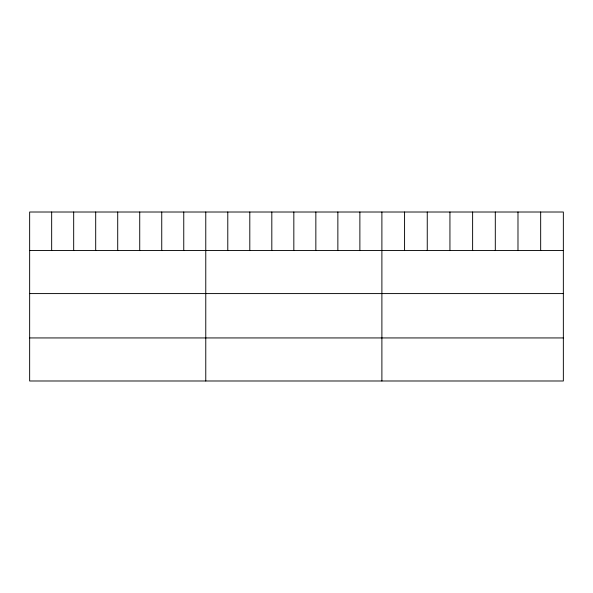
<?xml version="1.0" encoding="UTF-8"?>
<svg xmlns="http://www.w3.org/2000/svg" width="593" height="593" viewBox="0 0 593 593"><rect width="100%" height="100%" fill="white"/><g stroke="black" fill="none" stroke-linecap="round" stroke-linejoin="round"><path stroke-width="0.89" d="M563.35 250.542L563.35 380.988L29.65 380.988L29.65 212.012L563.35 212.012L563.35 250.542L29.65 250.542M29.65 293.587L563.35 293.587M29.65 337.936L563.35 337.936M540.668 212.012L540.668 250.542M517.985 212.012L517.985 250.542M495.303 212.012L495.303 250.542M472.621 212.012L472.621 250.542M449.939 212.012L449.939 250.542M427.256 212.012L427.256 250.542M404.574 212.012L404.574 250.542M381.892 212.012L381.892 380.988M359.877 212.012L359.877 250.542M337.862 212.012L337.862 250.542M315.847 212.012L315.847 250.542M293.831 212.012L293.831 250.542M271.816 212.012L271.816 250.542M249.801 212.012L249.801 250.542M227.786 212.012L227.786 250.542M205.771 212.012L205.771 380.988M183.756 212.012L183.756 250.542M161.741 212.012L161.741 250.542M139.726 212.012L139.726 250.542M117.71 212.012L117.71 250.542M95.695 212.012L95.695 250.542M73.68 212.012L73.68 250.542M51.665 212.012L51.665 250.542"/></g></svg>
